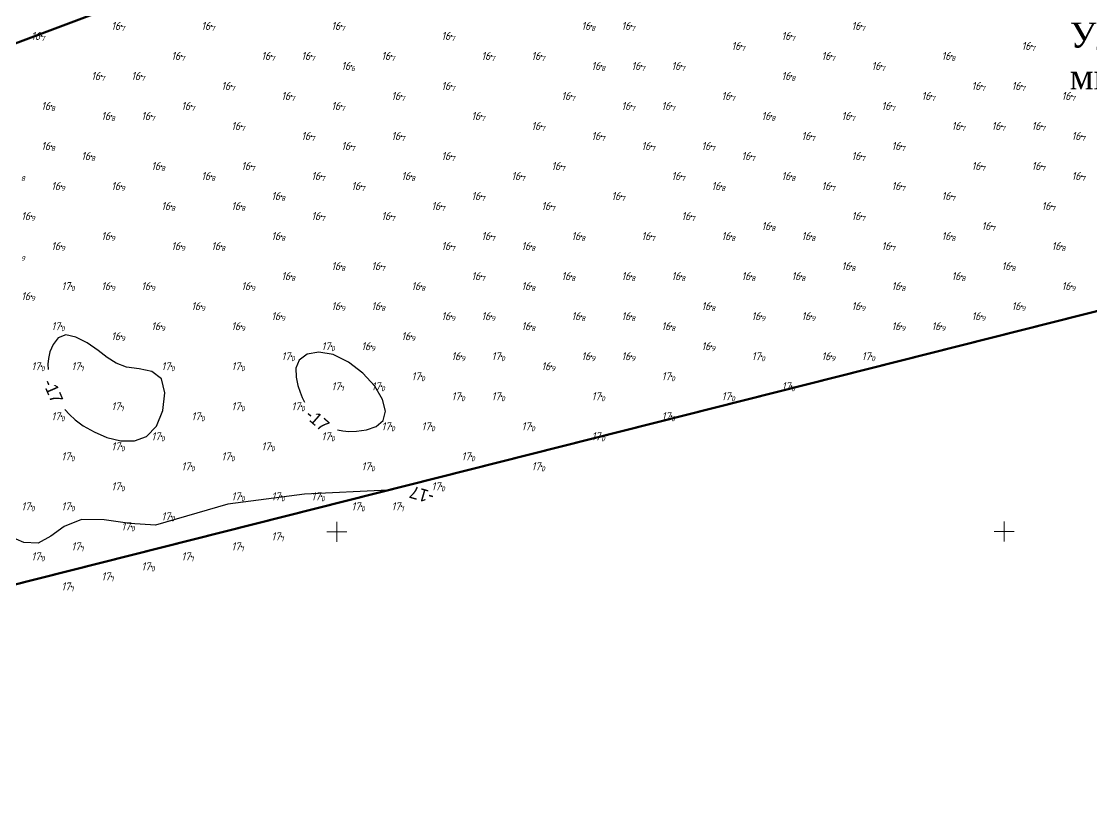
# Model space of a CAD drawing. Header units: feet. Extents: x 555402 to 556028, y 5031181 to 5031471.
# Drawn here: x 555505 to 555612, y 5031197.3 to 5031275.4 of the extents above; entities that cross this region are included whole.
import ezdxf
from ezdxf.enums import TextEntityAlignment as Align

# ---------------------------------------------------------------- set-up
doc = ezdxf.new("R2010")
doc.units = ezdxf.units.FT
doc.header["$LTSCALE"] = 5
doc.header["$MEASUREMENT"] = 0
doc.layers.add('_Р_СТ', color=8, linetype='CONTINUOUS', lineweight=9)
for name, color, linetype in [('DEPTHS_TEXT', 7, 'CONTINUOUS'), ('POINTS', 8, 'CONTINUOUS'), ('POINTS_CON', 150, 'CONTINUOUS'), ('надписи', 7, 'CONTINUOUS'), ('Р__ОН_Р__ОТ', 7, 'CONTINUOUS')]:
    doc.layers.add(name, color=color, linetype=linetype)
doc.styles.add('ISO', font='iso')
doc.styles.add('style1', font='times.ttf')
doc.styles.add('TMODELF', font='tmodelf')

msp = doc.modelspace()

# ---------------------------------------------------------------- linework, layer by layer
at = {"layer": '_Р_СТ', "linetype": 'Continuous', "flags": 128}
for points in [[(555536.53, 5031223.44), (555536.53, 5031225.44)], [(555603.25, 5031223.5), (555603.25, 5031225.5)], [(555535.53, 5031224.44), (555537.53, 5031224.44)], [(555602.25, 5031224.5), (555604.25, 5031224.5)]]:
    msp.add_lwpolyline(points, dxfattribs=at)
at = {"layer": 'POINTS', "linetype": 'Continuous'}
for p in [(555515, 5031275, 16.7), (555524, 5031275, 16.7), (555537, 5031275, 16.7), (555562, 5031275, 16.8), (555566, 5031275, 16.7), (555589, 5031275, 16.7), (555507, 5031274, 16.7), (555548, 5031274, 16.7), (555577, 5031273, 16.7), (555582, 5031274, 16.7), (555606, 5031273, 16.7), (555521, 5031272, 16.7), (555530, 5031272, 16.7), (555534, 5031272, 16.7), (555542, 5031272, 16.7), (555552, 5031272, 16.7), (555557, 5031272, 16.7), (555586, 5031272, 16.7), (555598, 5031272, 16.8), (555538, 5031271, 16.6), (555563, 5031271, 16.8), (555567, 5031271, 16.7), (555571, 5031271, 16.7), (555591, 5031271, 16.7), (555513, 5031270, 16.7), (555517, 5031270, 16.7), (555582, 5031270, 16.8), (555526, 5031269, 16.7), (555548, 5031269, 16.7), (555601, 5031269, 16.7), (555605, 5031269, 16.7), (555532, 5031268, 16.7), (555543, 5031268, 16.7), (555560, 5031268, 16.7), (555576, 5031268, 16.7), (555596, 5031268, 16.7), (555610, 5031268, 16.7), (555508, 5031267, 16.8), (555522, 5031267, 16.7), (555537, 5031267, 16.7), (555566, 5031267, 16.7), (555570, 5031267, 16.7), (555592, 5031267, 16.7), (555514, 5031266, 16.8), (555518, 5031266, 16.7), (555551, 5031266, 16.7), (555580, 5031266, 16.8), (555588, 5031266, 16.7), (555527, 5031265, 16.7), (555557, 5031265, 16.7), (555599, 5031265, 16.7), (555603, 5031265, 16.7), (555607, 5031265, 16.7), (555534, 5031264, 16.7), (555543, 5031264, 16.7), (555563, 5031264, 16.7), (555584, 5031264, 16.7), (555611, 5031264, 16.7), (555508, 5031263, 16.8), (555538, 5031263, 16.7), (555568, 5031263, 16.7), (555574, 5031263, 16.7), (555593, 5031263, 16.7), (555512, 5031262, 16.8), (555548, 5031262, 16.7), (555578, 5031262, 16.7), (555589, 5031262, 16.7), (555519, 5031261, 16.8), (555528, 5031261, 16.7), (555559, 5031261, 16.7), (555601, 5031261, 16.7), (555607, 5031261, 16.7), (555524, 5031260, 16.8), (555535, 5031260, 16.7), (555544, 5031260, 16.8), (555555, 5031260, 16.7), (555571, 5031260, 16.7), (555582, 5031260, 16.8), (555611, 5031260, 16.7), (555509, 5031259, 16.9), (555515, 5031259, 16.9), (555531, 5031258, 16.8), (555539, 5031259, 16.7), (555551, 5031258, 16.7), (555565, 5031258, 16.7), (555575, 5031259, 16.8), (555586, 5031259, 16.7), (555593, 5031259, 16.7), (555598, 5031258, 16.7), (555520, 5031257, 16.8), (555527, 5031257, 16.8), (555547, 5031257, 16.7), (555558, 5031257, 16.7), (555608, 5031257, 16.7), (555506, 5031256, 16.9), (555535, 5031256, 16.7), (555542, 5031256, 16.7), (555572, 5031256, 16.7), (555589, 5031256, 16.7), (555580, 5031255, 16.8), (555602, 5031255, 16.7), (555514, 5031254, 16.9), (555531, 5031254, 16.8), (555552, 5031254, 16.7), (555561, 5031254, 16.8), (555568, 5031254, 16.7), (555576, 5031254, 16.8), (555584, 5031254, 16.8), (555598, 5031254, 16.8), (555509, 5031253, 16.9), (555521, 5031253, 16.9), (555525, 5031253, 16.8), (555548, 5031253, 16.7), (555556, 5031253, 16.8), (555592, 5031253, 16.7), (555609, 5031253, 16.8), (555537, 5031251, 16.8), (555541, 5031251, 16.7), (555588, 5031251, 16.8), (555604, 5031251, 16.8), (555532, 5031250, 16.8), (555551, 5031250, 16.7), (555560, 5031250, 16.8), (555566, 5031250, 16.8), (555571, 5031250, 16.8), (555578, 5031250, 16.8), (555583, 5031250, 16.8), (555599, 5031250, 16.8), (555510, 5031249, 17), (555514, 5031249, 16.9), (555518, 5031249, 16.9), (555528, 5031249, 16.9), (555545, 5031249, 16.8), (555556, 5031249, 16.8), (555593, 5031249, 16.8), (555610, 5031249, 16.9), (555506, 5031248, 16.9), (555523, 5031247, 16.9), (555537, 5031247, 16.9), (555541, 5031247, 16.8), (555574, 5031247, 16.8), (555589, 5031247, 16.9), (555605, 5031247, 16.9), (555531, 5031246, 16.9), (555548, 5031246, 16.9), (555552, 5031246, 16.9), (555561, 5031246, 16.8), (555566, 5031246, 16.8), (555579, 5031246, 16.9), (555584, 5031246, 16.9), (555601, 5031246, 16.9), (555509, 5031245, 17), (555519, 5031245, 16.9), (555527, 5031245, 16.9), (555556, 5031245, 16.8), (555570, 5031245, 16.8), (555593, 5031245, 16.9), (555597, 5031245, 16.9), (555515, 5031244, 16.9), (555544, 5031244, 16.9), (555532, 5031242, 17), (555536, 5031243, 17), (555540, 5031243, 16.9), (555549, 5031242, 16.9), (555553, 5031242, 17), (555562, 5031242, 16.9), (555566, 5031242, 16.9), (555574, 5031243, 16.9), (555579, 5031242, 17), (555586, 5031242, 16.9), (555590, 5031242, 17), (555507, 5031241, 17), (555511, 5031241, 17.1), (555520, 5031241, 17), (555527, 5031241, 17), (555558, 5031241, 16.9), (555545, 5031240, 17), (555570, 5031240, 17), (555537, 5031239, 17.1), (555541, 5031239, 17), (555582, 5031239, 17), (555549, 5031238, 17), (555553, 5031238, 17), (555563, 5031238, 17), (555576, 5031238, 17), (555515, 5031237, 17.1), (555527, 5031237, 17), (555533, 5031237, 17), (555509, 5031236, 17), (555523, 5031236, 17), (555570, 5031236, 17), (555542, 5031235, 17), (555546, 5031235, 17), (555556, 5031235, 17), (555519, 5031234, 17), (555536, 5031234, 17), (555563, 5031234, 17), (555515, 5031233, 17), (555530, 5031233, 17), (555510, 5031232, 17), (555526, 5031232, 17), (555550, 5031232, 17), (555522, 5031231, 17), (555540, 5031231, 17), (555557, 5031231, 17), (555515, 5031229, 17), (555547, 5031229, 17), (555506, 5031227, 17), (555510, 5031227, 17), (555527, 5031228, 17), (555531, 5031228, 17), (555535, 5031228, 17), (555539, 5031227, 17), (555543, 5031227, 17.1), (555520, 5031226, 17), (555516, 5031225, 17), (555531, 5031224, 17.1), (555511, 5031223, 17.1), (555527, 5031223, 17.1), (555507, 5031222, 17), (555522, 5031222, 17.1), (555518, 5031221, 17), (555514, 5031220, 17.1), (555510, 5031219, 17.1)]:
    msp.add_point(p, dxfattribs=at)
at = {"layer": 'POINTS_CON', "linetype": 'Continuous', "flags": 128}
for points in [[(555509.35, 5031236.67), (555509.81, 5031236.16), (555510.39, 5031235.63), (555511.18, 5031235.05), (555512.27, 5031234.43), (555513.56, 5031233.87), (555514.95, 5031233.53), (555516.3, 5031233.53), (555517.52, 5031233.98), (555518.5, 5031235), (555519.15, 5031236.58), (555519.35, 5031238.33), (555519, 5031239.75), (555518.06, 5031240.48), (555516.78, 5031240.74), (555515.5, 5031240.92), (555514.47, 5031241.29), (555513.59, 5031241.87), (555512.67, 5031242.58), (555511.58, 5031243.33), (555510.45, 5031243.91), (555509.44, 5031244.12), (555508.68, 5031243.83), (555508.17, 5031243.18), (555507.86, 5031242.44), (555507.71, 5031241.77), (555507.66, 5031241.2), (555507.67, 5031240.67)], [(555536.62, 5031234.64), (555537.13, 5031234.55), (555537.73, 5031234.49), (555538.51, 5031234.51), (555539.49, 5031234.63), (555540.48, 5031234.96), (555541.18, 5031235.56), (555541.4, 5031236.5), (555541.11, 5031237.69), (555540.33, 5031239), (555539.14, 5031240.3), (555537.69, 5031241.42), (555536.17, 5031242.17), (555534.74, 5031242.41), (555533.57, 5031242.19), (555532.78, 5031241.62), (555532.45, 5031240.81), (555532.46, 5031239.91), (555532.65, 5031239.06), (555532.87, 5031238.39), (555533.08, 5031237.87), (555533.29, 5031237.41)], [(555541.66, 5031228.61), (555533.3, 5031228.23), (555525.63, 5031227.21), (555518.42, 5031225.11)], [(555518.42, 5031225.11), (555515.86, 5031225.28), (555513.27, 5031225.65), (555511, 5031225.67), (555509.28, 5031224.99), (555507.94, 5031224.01), (555506.67, 5031223.33), (555505.24, 5031223.4), (555503.7, 5031224.05), (555502.17, 5031225), (555500.71, 5031225.97), (555499.29, 5031226.75), (555497.83, 5031227.17), (555496.28, 5031227.1), (555494.66, 5031226.73), (555493, 5031226.33), (555491.35, 5031226.04), (555489.77, 5031225.57), (555488.33, 5031224.5), (555487.14, 5031222.67), (555486.31, 5031220.83), (555486, 5031220)]]:
    msp.add_lwpolyline(points, dxfattribs=at)
at = {"layer": 'надписи', "color": 1, "linetype": 'Continuous', "lineweight": 100, "flags": 128}
msp.add_lwpolyline([(555696.24, 5031345.15), (555413.74, 5031239.29), (555417.7, 5031197.3), (555648.1, 5031255.5), (555724.08, 5031270.84), (555696.24, 5031345.15)], dxfattribs=at)
at = {"layer": 'Р__ОН_Р__ОТ', "color": 96, "linetype": 'Continuous', "lineweight": 50, "flags": 128}
msp.add_lwpolyline([(555417.7, 5031197.3), (555647.7, 5031255.4), (555995.5, 5031325.7), (556001.9, 5031346.7), (555967.5, 5031457.8), (555918.6, 5031446.9), (555891.9, 5031446.3), (555408.8, 5031291.6), (555417.7, 5031197.3)], close=True, dxfattribs=at)

# ---------------------------------------------------------------- texts
at = {"layer": 'DEPTHS_TEXT', "linetype": 'Continuous', "style": 'ISO', "oblique": 15}
for s, p in [('16', (555514.87, 5031275)), ('16', (555523.87, 5031275)), ('16', (555536.87, 5031275)), ('16', (555561.87, 5031275)), ('16', (555565.87, 5031275)), ('16', (555588.87, 5031275)), ('16', (555506.87, 5031274)), ('16', (555547.87, 5031274)), ('16', (555581.87, 5031274)), ('16', (555576.87, 5031273)), ('16', (555605.87, 5031273)), ('16', (555520.87, 5031272)), ('16', (555529.87, 5031272)), ('16', (555533.87, 5031272)), ('16', (555541.87, 5031272)), ('16', (555551.87, 5031272)), ('16', (555556.87, 5031272)), ('16', (555585.87, 5031272)), ('16', (555597.87, 5031272)), ('16', (555537.87, 5031271)), ('16', (555562.87, 5031271)), ('16', (555566.87, 5031271)), ('16', (555570.87, 5031271)), ('16', (555590.87, 5031271)), ('16', (555512.87, 5031270)), ('16', (555516.87, 5031270)), ('16', (555581.87, 5031270)), ('16', (555525.87, 5031269)), ('16', (555547.87, 5031269)), ('16', (555600.87, 5031269)), ('16', (555604.87, 5031269)), ('16', (555531.87, 5031268)), ('16', (555542.87, 5031268)), ('16', (555559.87, 5031268)), ('16', (555575.87, 5031268)), ('16', (555595.87, 5031268)), ('16', (555609.87, 5031268)), ('16', (555507.87, 5031267)), ('16', (555521.87, 5031267)), ('16', (555536.87, 5031267)), ('16', (555565.87, 5031267)), ('16', (555569.87, 5031267)), ('16', (555591.87, 5031267)), ('16', (555513.87, 5031266)), ('16', (555517.87, 5031266)), ('16', (555550.87, 5031266)), ('16', (555579.87, 5031266)), ('16', (555587.87, 5031266)), ('16', (555526.87, 5031265)), ('16', (555556.87, 5031265)), ('16', (555598.87, 5031265)), ('16', (555602.87, 5031265)), ('16', (555606.87, 5031265)), ('16', (555507.87, 5031263)), ('16', (555533.87, 5031264)), ('16', (555537.87, 5031263)), ('16', (555542.87, 5031264)), ('16', (555562.87, 5031264)), ('16', (555567.87, 5031263)), ('16', (555573.87, 5031263)), ('16', (555583.87, 5031264)), ('16', (555592.87, 5031263)), ('16', (555610.87, 5031264)), ('16', (555511.87, 5031262)), ('16', (555547.87, 5031262)), ('16', (555577.87, 5031262)), ('16', (555588.87, 5031262)), ('16', (555518.87, 5031261)), ('16', (555527.87, 5031261)), ('16', (555558.87, 5031261)), ('16', (555600.87, 5031261)), ('16', (555606.87, 5031261)), ('16', (555523.87, 5031260)), ('16', (555534.87, 5031260)), ('16', (555543.87, 5031260)), ('16', (555554.87, 5031260)), ('16', (555570.87, 5031260)), ('16', (555581.87, 5031260)), ('16', (555610.87, 5031260)), ('16', (555508.87, 5031259)), ('16', (555514.87, 5031259)), ('16', (555538.87, 5031259)), ('16', (555574.87, 5031259)), ('16', (555585.87, 5031259)), ('16', (555592.87, 5031259)), ('16', (555530.87, 5031258)), ('16', (555550.87, 5031258)), ('16', (555564.87, 5031258)), ('16', (555597.87, 5031258)), ('16', (555519.87, 5031257)), ('16', (555526.87, 5031257)), ('16', (555546.87, 5031257)), ('16', (555557.87, 5031257)), ('16', (555607.87, 5031257)), ('16', (555505.87, 5031256)), ('16', (555534.87, 5031256)), ('16', (555541.87, 5031256)), ('16', (555571.87, 5031256)), ('16', (555588.87, 5031256)), ('16', (555579.87, 5031255)), ('16', (555601.87, 5031255)), ('16', (555513.87, 5031254)), ('16', (555530.87, 5031254)), ('16', (555551.87, 5031254)), ('16', (555560.87, 5031254)), ('16', (555567.87, 5031254)), ('16', (555575.87, 5031254)), ('16', (555583.87, 5031254)), ('16', (555597.87, 5031254)), ('16', (555508.87, 5031253)), ('16', (555520.87, 5031253)), ('16', (555524.87, 5031253)), ('16', (555547.87, 5031253)), ('16', (555555.87, 5031253)), ('16', (555591.87, 5031253)), ('16', (555608.87, 5031253)), ('16', (555536.87, 5031251)), ('16', (555540.87, 5031251)), ('16', (555587.87, 5031251)), ('16', (555603.87, 5031251)), ('16', (555531.87, 5031250)), ('16', (555550.87, 5031250)), ('16', (555559.87, 5031250)), ('16', (555565.87, 5031250)), ('16', (555570.87, 5031250)), ('16', (555577.87, 5031250)), ('16', (555582.87, 5031250)), ('16', (555598.87, 5031250)), ('16', (555505.87, 5031248)), ('17', (555509.87, 5031249)), ('16', (555513.87, 5031249)), ('16', (555517.87, 5031249)), ('16', (555527.87, 5031249)), ('16', (555544.87, 5031249)), ('16', (555555.87, 5031249)), ('16', (555592.87, 5031249)), ('16', (555609.87, 5031249)), ('16', (555522.87, 5031247)), ('16', (555536.87, 5031247)), ('16', (555540.87, 5031247)), ('16', (555573.87, 5031247)), ('16', (555588.87, 5031247)), ('16', (555604.87, 5031247)), ('16', (555530.87, 5031246)), ('16', (555547.87, 5031246)), ('16', (555551.87, 5031246)), ('16', (555560.87, 5031246)), ('16', (555565.87, 5031246)), ('16', (555578.87, 5031246)), ('16', (555583.87, 5031246)), ('16', (555600.87, 5031246)), ('17', (555508.87, 5031245)), ('16', (555518.87, 5031245)), ('16', (555526.87, 5031245)), ('16', (555555.87, 5031245)), ('16', (555569.87, 5031245)), ('16', (555592.87, 5031245)), ('16', (555596.87, 5031245)), ('16', (555514.87, 5031244)), ('16', (555543.87, 5031244)), ('17', (555535.87, 5031243)), ('16', (555539.87, 5031243)), ('16', (555573.87, 5031243)), ('17', (555531.87, 5031242)), ('16', (555548.87, 5031242)), ('17', (555552.87, 5031242)), ('16', (555561.87, 5031242)), ('16', (555565.87, 5031242)), ('17', (555578.87, 5031242)), ('16', (555585.87, 5031242)), ('17', (555589.87, 5031242)), ('17', (555506.87, 5031241)), ('17', (555510.87, 5031241)), ('17', (555519.87, 5031241)), ('17', (555526.87, 5031241)), ('16', (555557.87, 5031241)), ('17', (555544.87, 5031240)), ('17', (555569.87, 5031240)), ('17', (555536.87, 5031239)), ('17', (555540.87, 5031239)), ('17', (555581.87, 5031239)), ('17', (555548.87, 5031238)), ('17', (555552.87, 5031238)), ('17', (555562.87, 5031238)), ('17', (555575.87, 5031238)), ('17', (555514.87, 5031237)), ('17', (555526.87, 5031237)), ('17', (555532.87, 5031237)), ('17', (555508.87, 5031236)), ('17', (555522.87, 5031236)), ('17', (555569.87, 5031236)), ('17', (555541.87, 5031235)), ('17', (555545.87, 5031235)), ('17', (555555.87, 5031235)), ('17', (555514.87, 5031233)), ('17', (555518.87, 5031234)), ('17', (555529.87, 5031233)), ('17', (555535.87, 5031234)), ('17', (555562.87, 5031234)), ('17', (555509.87, 5031232)), ('17', (555525.87, 5031232)), ('17', (555549.87, 5031232)), ('17', (555521.87, 5031231)), ('17', (555539.87, 5031231)), ('17', (555556.87, 5031231)), ('17', (555514.87, 5031229)), ('17', (555546.87, 5031229)), ('17', (555526.87, 5031228)), ('17', (555530.87, 5031228)), ('17', (555534.87, 5031228)), ('17', (555505.87, 5031227)), ('17', (555509.87, 5031227)), ('17', (555538.87, 5031227)), ('17', (555542.87, 5031227)), ('17', (555519.87, 5031226)), ('17', (555515.87, 5031225)), ('17', (555530.87, 5031224)), ('17', (555510.87, 5031223)), ('17', (555526.87, 5031223)), ('17', (555506.87, 5031222)), ('17', (555521.87, 5031222)), ('17', (555517.87, 5031221)), ('17', (555513.87, 5031220)), ('17', (555509.87, 5031219))]:
    msp.add_text(s, height=0.8, dxfattribs=at).set_placement(p, align=Align.MIDDLE_RIGHT)
for s, p in [('7', (555514.95, 5031275)), ('7', (555523.95, 5031275)), ('7', (555536.95, 5031275)), ('8', (555561.95, 5031275)), ('7', (555565.95, 5031275)), ('7', (555588.95, 5031275)), ('7', (555506.95, 5031274)), ('7', (555547.95, 5031274)), ('7', (555576.95, 5031273)), ('7', (555581.95, 5031274)), ('7', (555605.95, 5031273)), ('7', (555520.95, 5031272)), ('7', (555529.95, 5031272)), ('7', (555533.95, 5031272)), ('7', (555541.95, 5031272)), ('7', (555551.95, 5031272)), ('7', (555556.95, 5031272)), ('7', (555585.95, 5031272)), ('8', (555597.95, 5031272)), ('6', (555537.95, 5031271)), ('8', (555562.95, 5031271)), ('7', (555566.95, 5031271)), ('7', (555570.95, 5031271)), ('7', (555590.95, 5031271)), ('7', (555512.95, 5031270)), ('7', (555516.95, 5031270)), ('8', (555581.95, 5031270)), ('7', (555525.95, 5031269)), ('7', (555547.95, 5031269)), ('7', (555600.95, 5031269)), ('7', (555604.95, 5031269)), ('7', (555531.95, 5031268)), ('7', (555542.95, 5031268)), ('7', (555559.95, 5031268)), ('7', (555575.95, 5031268)), ('7', (555595.95, 5031268)), ('7', (555609.95, 5031268)), ('8', (555507.95, 5031267)), ('7', (555521.95, 5031267)), ('7', (555536.95, 5031267)), ('7', (555565.95, 5031267)), ('7', (555569.95, 5031267)), ('7', (555591.95, 5031267)), ('8', (555513.95, 5031266)), ('7', (555517.95, 5031266)), ('7', (555550.95, 5031266)), ('8', (555579.95, 5031266)), ('7', (555587.95, 5031266)), ('7', (555526.95, 5031265)), ('7', (555556.95, 5031265)), ('7', (555598.95, 5031265)), ('7', (555602.95, 5031265)), ('7', (555606.95, 5031265)), ('7', (555533.95, 5031264)), ('7', (555542.95, 5031264)), ('7', (555562.95, 5031264)), ('7', (555583.95, 5031264)), ('7', (555610.95, 5031264)), ('8', (555507.95, 5031263)), ('7', (555537.95, 5031263)), ('7', (555567.95, 5031263)), ('7', (555573.95, 5031263)), ('7', (555592.95, 5031263)), ('8', (555511.95, 5031262)), ('7', (555547.95, 5031262)), ('7', (555577.95, 5031262)), ('7', (555588.95, 5031262)), ('8', (555518.95, 5031261)), ('7', (555527.95, 5031261)), ('7', (555558.95, 5031261)), ('7', (555600.95, 5031261)), ('7', (555606.95, 5031261)), ('8', (555504.95, 5031260)), ('8', (555523.95, 5031260)), ('7', (555534.95, 5031260)), ('8', (555543.95, 5031260)), ('7', (555554.95, 5031260)), ('7', (555570.95, 5031260)), ('8', (555581.95, 5031260)), ('7', (555610.95, 5031260)), ('9', (555508.95, 5031259)), ('9', (555514.95, 5031259)), ('8', (555530.95, 5031258)), ('7', (555538.95, 5031259)), ('7', (555550.95, 5031258)), ('7', (555564.95, 5031258)), ('8', (555574.95, 5031259)), ('7', (555585.95, 5031259)), ('7', (555592.95, 5031259)), ('7', (555597.95, 5031258)), ('8', (555519.95, 5031257)), ('8', (555526.95, 5031257)), ('7', (555546.95, 5031257)), ('7', (555557.95, 5031257)), ('7', (555607.95, 5031257)), ('9', (555505.95, 5031256)), ('7', (555534.95, 5031256)), ('7', (555541.95, 5031256)), ('7', (555571.95, 5031256)), ('7', (555588.95, 5031256)), ('8', (555579.95, 5031255)), ('7', (555601.95, 5031255)), ('9', (555513.95, 5031254)), ('8', (555530.95, 5031254)), ('7', (555551.95, 5031254)), ('8', (555560.95, 5031254)), ('7', (555567.95, 5031254)), ('8', (555575.95, 5031254)), ('8', (555583.95, 5031254)), ('8', (555597.95, 5031254)), ('9', (555508.95, 5031253)), ('9', (555520.95, 5031253)), ('8', (555524.95, 5031253)), ('7', (555547.95, 5031253)), ('8', (555555.95, 5031253)), ('7', (555591.95, 5031253)), ('8', (555608.95, 5031253)), ('9', (555504.95, 5031252)), ('8', (555536.95, 5031251)), ('7', (555540.95, 5031251)), ('8', (555587.95, 5031251)), ('8', (555603.95, 5031251)), ('8', (555531.95, 5031250)), ('7', (555550.95, 5031250)), ('8', (555559.95, 5031250)), ('8', (555565.95, 5031250)), ('8', (555570.95, 5031250)), ('8', (555577.95, 5031250)), ('8', (555582.95, 5031250)), ('8', (555598.95, 5031250)), ('0', (555509.95, 5031249)), ('9', (555513.95, 5031249)), ('9', (555517.95, 5031249)), ('9', (555527.95, 5031249)), ('8', (555544.95, 5031249)), ('8', (555555.95, 5031249)), ('8', (555592.95, 5031249)), ('9', (555609.95, 5031249)), ('9', (555505.95, 5031248)), ('9', (555522.95, 5031247)), ('9', (555536.95, 5031247)), ('8', (555540.95, 5031247)), ('8', (555573.95, 5031247)), ('9', (555588.95, 5031247)), ('9', (555604.95, 5031247)), ('9', (555530.95, 5031246)), ('9', (555547.95, 5031246)), ('9', (555551.95, 5031246)), ('8', (555560.95, 5031246)), ('8', (555565.95, 5031246)), ('9', (555578.95, 5031246)), ('9', (555583.95, 5031246)), ('9', (555600.95, 5031246)), ('0', (555508.95, 5031245)), ('9', (555518.95, 5031245)), ('9', (555526.95, 5031245)), ('8', (555555.95, 5031245)), ('8', (555569.95, 5031245)), ('9', (555592.95, 5031245)), ('9', (555596.95, 5031245)), ('9', (555514.95, 5031244)), ('9', (555543.95, 5031244)), ('0', (555531.95, 5031242)), ('0', (555535.95, 5031243)), ('9', (555539.95, 5031243)), ('9', (555548.95, 5031242)), ('0', (555552.95, 5031242)), ('9', (555561.95, 5031242)), ('9', (555565.95, 5031242)), ('9', (555573.95, 5031243)), ('0', (555578.95, 5031242)), ('9', (555585.95, 5031242)), ('0', (555589.95, 5031242)), ('0', (555506.95, 5031241)), ('1', (555510.95, 5031241)), ('0', (555519.95, 5031241)), ('0', (555526.95, 5031241)), ('9', (555557.95, 5031241)), ('0', (555544.95, 5031240)), ('0', (555569.95, 5031240)), ('1', (555536.95, 5031239)), ('0', (555540.95, 5031239)), ('0', (555581.95, 5031239)), ('0', (555548.95, 5031238)), ('0', (555552.95, 5031238)), ('0', (555562.95, 5031238)), ('0', (555575.95, 5031238)), ('1', (555514.95, 5031237)), ('0', (555526.95, 5031237)), ('0', (555532.95, 5031237)), ('0', (555508.95, 5031236)), ('0', (555522.95, 5031236)), ('0', (555569.95, 5031236)), ('0', (555541.95, 5031235)), ('0', (555545.95, 5031235)), ('0', (555555.95, 5031235)), ('0', (555518.95, 5031234)), ('0', (555535.95, 5031234)), ('0', (555562.95, 5031234)), ('0', (555514.95, 5031233)), ('0', (555529.95, 5031233)), ('0', (555509.95, 5031232)), ('0', (555525.95, 5031232)), ('0', (555549.95, 5031232)), ('0', (555521.95, 5031231)), ('0', (555539.95, 5031231)), ('0', (555556.95, 5031231)), ('0', (555514.95, 5031229)), ('0', (555546.95, 5031229)), ('0', (555505.95, 5031227)), ('0', (555509.95, 5031227)), ('0', (555526.95, 5031228)), ('0', (555530.95, 5031228)), ('0', (555534.95, 5031228)), ('0', (555538.95, 5031227)), ('1', (555542.95, 5031227)), ('0', (555519.95, 5031226)), ('0', (555515.95, 5031225)), ('1', (555530.95, 5031224)), ('1', (555510.95, 5031223)), ('1', (555526.95, 5031223)), ('0', (555506.95, 5031222)), ('1', (555521.95, 5031222)), ('0', (555517.95, 5031221)), ('1', (555513.95, 5031220)), ('1', (555509.95, 5031219))]:
    msp.add_text(s, height=0.5, dxfattribs=at).set_placement(p, align=Align.TOP_LEFT)
at = {"layer": 'POINTS_CON', "linetype": 'Continuous', "style": 'TMODELF'}
for rotation, p in [(293.3852, (555508.17, 5031238.52, 17)), (318.6522, (555534.6, 5031235.63, 17)), (164.0546, (555545.02, 5031228.15, 17))]:
    msp.add_text('-17', height=1.25, rotation=rotation, dxfattribs=at).set_placement(p, align=Align.MIDDLE_CENTER)
at = {"layer": 'надписи', "insert": (555609.8, 5031275.33), "char_height": 2.5, "attachment_point": 1, "style": 'style1'}
msp.add_mtext_dynamic_manual_height_columns('{\\C1;УДР №1\\Pминус 16,500м}', width=26.6546, gutter_width=12.5, heights=[0], dxfattribs=at)

doc.saveas('drawing.dxf')
